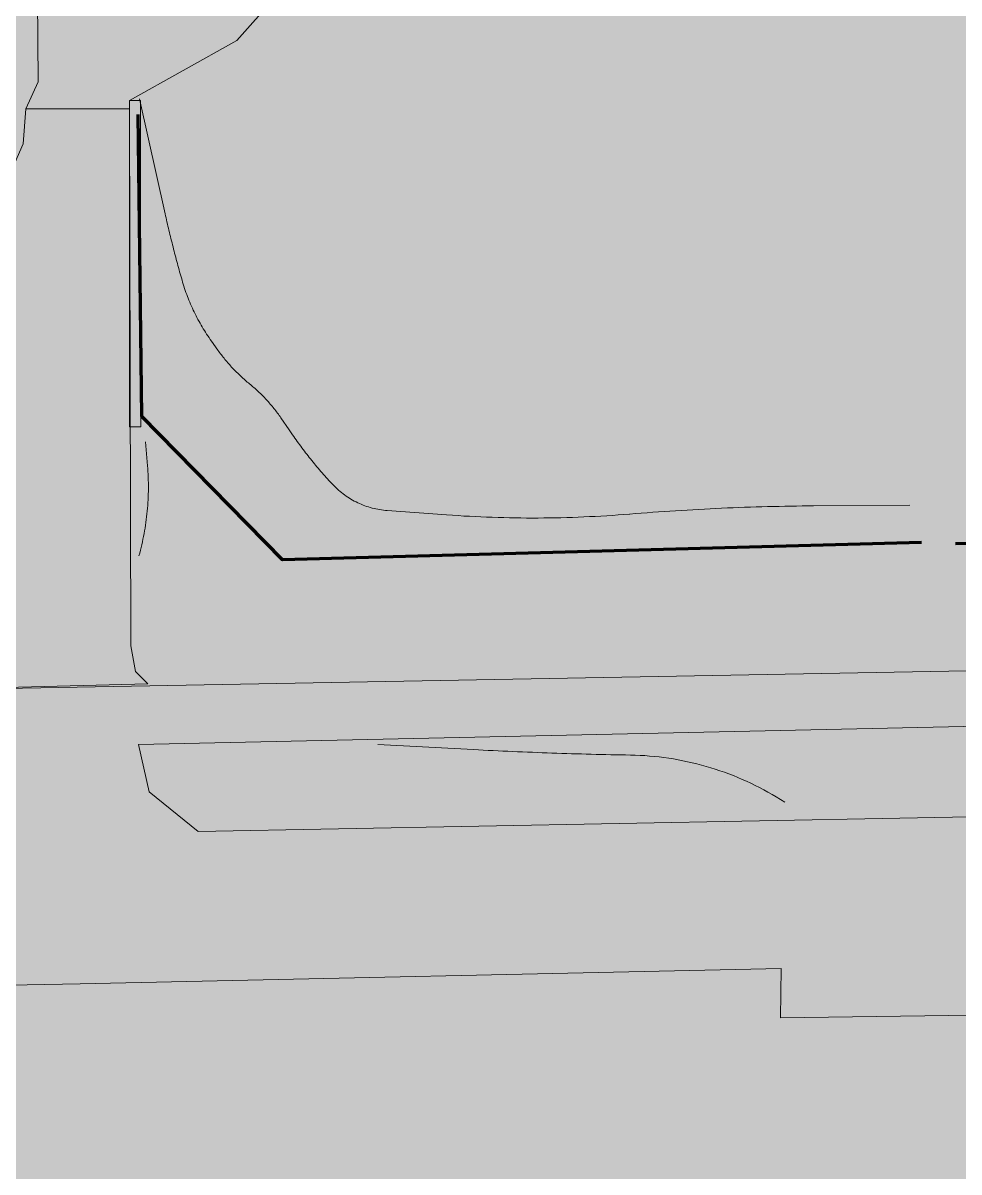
# Model space of a CAD drawing. Header units: metres. Extents: x 68582 to 69192, y 19191 to 19633.
# Drawn here: x 69062.8 to 69113.4, y 19289.9 to 19351.9 of the extents above; entities that cross this region are included whole.
import ezdxf

# ---------------------------------------------------------------- set-up
doc = ezdxf.new("R2010")
doc.units = ezdxf.units.M
doc.layers.get('0').update_dxf_attribs({"lineweight": 15})
doc.layers.add('None', color=7, linetype='Continuous', lineweight=5)

msp = doc.modelspace()

# ---------------------------------------------------------------- hatches: boundary and pattern name
at = {"true_color": 0xd1f0d1, "transparency": 33554687}
msp.add_hatch(color=254, dxfattribs=at).paths.add_polyline_path([(68588.122, 19191.443), (69192.296, 19191.443), (69192.296, 19628.232), (68588.122, 19628.232)], flags=0)
at = {"layer": 'None', "linetype": 'Continuous', "lineweight": 0, "true_color": 0xaaaaaa, "transparency": 33554687}
msp.add_hatch(color=253, dxfattribs=at).paths.add_polyline_path([(69068.61, 19330.12), (69068.6, 19347.75), (69069.2, 19347.75), (69069.21, 19330.12)], flags=0)

# ---------------------------------------------------------------- linework, layer by layer
at = {"layer": 'None', "color": 7, "linetype": 'Continuous', "lineweight": 5, "transparency": 33554687}
for p, q in [((69063.66, 19348.75), (69063.546, 19364.459)), ((69079.25, 19356.47), (69074.39, 19350.98)), ((69074.39, 19350.98), (69068.6, 19347.75)), ((69063, 19347.3), (69063.66, 19348.75)), ((69068.6, 19347.75), (69068.6, 19347.3)), ((69068.6, 19347.3), (69063, 19347.3))]:
    msp.add_line(p, q, dxfattribs=at)
at = {"layer": 'None', "color": 7, "linetype": 'Continuous', "lineweight": 70, "transparency": 33554687}
for points in [[(69124, 19418.54), (69127.85, 19327.64), (69125.8, 19324.08), (69113.22, 19323.8)], [(69111.37, 19323.88), (69076.86, 19322.95), (69069.27, 19330.69), (69069.07, 19347)]]:
    msp.add_lwpolyline(points, dxfattribs=at)
at = {"layer": 'None', "color": 7, "linetype": 'Continuous', "lineweight": 5, "transparency": 33554687}
msp.add_lwpolyline([(69068.61, 19330.12), (69068.6, 19347.75), (69069.2, 19347.75), (69069.21, 19330.12)], close=True, dxfattribs=at)
for points in [[(69110.74, 19325.9), (69105.551, 19325.859), (69105.241, 19325.856), (69104.93, 19325.853), (69104.619, 19325.848), (69104.308, 19325.844), (69103.998, 19325.838), (69103.687, 19325.831), (69103.376, 19325.824), (69103.066, 19325.817), (69102.755, 19325.808), (69102.444, 19325.799), (69102.134, 19325.789), (69101.823, 19325.778), (69101.515, 19325.767), (69101.204, 19325.755), (69100.893, 19325.742), (69100.583, 19325.728), (69100.272, 19325.714), (69099.962, 19325.699), (69099.652, 19325.683), (69099.341, 19325.667), (69099.031, 19325.65), (69098.721, 19325.632), (69098.41, 19325.614), (69098.1, 19325.594), (69097.79, 19325.574), (69097.48, 19325.554), (69097.172, 19325.532), (69096.862, 19325.51), (69096.552, 19325.488), (69096.242, 19325.464), (69095.932, 19325.44), (69095.625, 19325.415), (69095.607, 19325.413), (69095.3, 19325.389), (69094.991, 19325.366), (69094.683, 19325.345), (69094.374, 19325.325), (69094.066, 19325.306), (69093.758, 19325.289), (69093.449, 19325.274), (69093.14, 19325.26), (69092.832, 19325.247), (69092.523, 19325.236), (69092.214, 19325.227), (69091.905, 19325.218), (69091.596, 19325.212), (69091.288, 19325.207), (69090.979, 19325.203), (69090.67, 19325.201), (69090.361, 19325.2), (69090.052, 19325.201), (69089.743, 19325.204), (69089.434, 19325.208), (69089.125, 19325.213), (69088.815, 19325.22), (69088.506, 19325.228), (69088.198, 19325.238), (69087.889, 19325.249), (69087.58, 19325.262), (69087.271, 19325.276), (69086.963, 19325.292), (69086.654, 19325.309), (69086.346, 19325.328), (69086.038, 19325.348), (69085.73, 19325.37), (69082.526, 19325.603), (69082.422, 19325.612), (69082.319, 19325.623), (69082.216, 19325.637), (69082.114, 19325.653), (69082.012, 19325.671), (69081.91, 19325.692), (69081.809, 19325.715), (69081.708, 19325.74), (69081.608, 19325.768), (69081.509, 19325.797), (69081.41, 19325.83), (69081.312, 19325.864), (69081.215, 19325.901), (69081.119, 19325.94), (69081.024, 19325.981), (69080.93, 19326.025), (69080.837, 19326.07), (69080.744, 19326.118), (69080.653, 19326.168), (69080.564, 19326.22), (69080.475, 19326.274), (69080.388, 19326.33), (69080.302, 19326.388), (69080.217, 19326.448), (69080.134, 19326.51), (69080.052, 19326.574), (69079.972, 19326.64), (69079.893, 19326.707), (69079.816, 19326.777), (69079.741, 19326.848), (69079.667, 19326.921), (69079.595, 19326.995), (69079.518, 19327.076), (69079.444, 19327.156), (69079.371, 19327.235), (69079.298, 19327.316), (69079.225, 19327.396), (69079.152, 19327.477), (69079.08, 19327.558), (69079.009, 19327.64), (69078.937, 19327.722), (69078.866, 19327.804), (69078.796, 19327.887), (69078.726, 19327.969), (69078.656, 19328.053), (69078.587, 19328.136), (69078.518, 19328.22), (69078.449, 19328.304), (69078.381, 19328.389), (69078.314, 19328.474), (69078.246, 19328.559), (69078.18, 19328.644), (69078.113, 19328.73), (69078.047, 19328.816), (69077.981, 19328.903), (69077.916, 19328.99), (69077.851, 19329.077), (69077.787, 19329.164), (69077.723, 19329.252), (69077.659, 19329.34), (69077.596, 19329.428), (69077.533, 19329.517), (69077.471, 19329.606), (69077.412, 19329.692), (69077.23, 19329.955), (69076.775, 19330.615), (69076.731, 19330.678), (69076.686, 19330.741), (69076.64, 19330.805), (69076.594, 19330.867), (69076.547, 19330.93), (69076.499, 19330.992), (69076.451, 19331.054), (69076.403, 19331.115), (69076.354, 19331.176), (69076.304, 19331.236), (69076.254, 19331.296), (69076.203, 19331.355), (69076.152, 19331.414), (69076.101, 19331.473), (69076.048, 19331.531), (69075.996, 19331.589), (69075.942, 19331.646), (69075.889, 19331.703), (69075.834, 19331.759), (69075.78, 19331.815), (69075.724, 19331.87), (69075.669, 19331.925), (69075.612, 19331.979), (69075.556, 19332.033), (69075.499, 19332.086), (69075.441, 19332.139), (69075.383, 19332.191), (69075.324, 19332.243), (69075.265, 19332.294), (69075.206, 19332.345), (69075.146, 19332.395), (69075.085, 19332.445), (69075.024, 19332.495), (69074.964, 19332.545), (69074.904, 19332.596), (69074.845, 19332.647), (69074.787, 19332.699), (69074.728, 19332.751), (69074.671, 19332.803), (69074.613, 19332.857), (69074.556, 19332.91), (69074.5, 19332.964), (69074.444, 19333.019), (69074.388, 19333.074), (69074.333, 19333.129), (69074.278, 19333.185), (69074.224, 19333.241), (69074.17, 19333.298), (69074.117, 19333.355), (69074.064, 19333.413), (69074.012, 19333.471), (69073.96, 19333.53), (69073.909, 19333.589), (69073.858, 19333.648), (69073.808, 19333.708), (69073.758, 19333.768), (69073.708, 19333.829), (69073.659, 19333.89), (69073.611, 19333.951), (69073.563, 19334.013), (69073.516, 19334.075), (69073.469, 19334.138), (69073.423, 19334.201), (69073.378, 19334.263), (69073.03, 19334.75), (69073.027, 19334.754), (69072.96, 19334.849), (69072.895, 19334.943), (69072.831, 19335.038), (69072.768, 19335.134), (69072.706, 19335.23), (69072.644, 19335.327), (69072.584, 19335.425), (69072.525, 19335.523), (69072.467, 19335.622), (69072.411, 19335.721), (69072.355, 19335.821), (69072.3, 19335.922), (69072.246, 19336.023), (69072.194, 19336.125), (69072.142, 19336.228), (69072.092, 19336.331), (69072.043, 19336.434), (69071.995, 19336.538), (69071.947, 19336.643), (69071.902, 19336.748), (69071.857, 19336.853), (69071.813, 19336.959), (69071.771, 19337.066), (69071.729, 19337.172), (69071.689, 19337.28), (69071.65, 19337.387), (69071.612, 19337.496), (69071.575, 19337.604), (69071.539, 19337.713), (69071.505, 19337.822), (69071.472, 19337.932), (69071.44, 19338.04), (69071.404, 19338.164), (69071.373, 19338.275), (69071.342, 19338.386), (69071.31, 19338.499), (69071.279, 19338.61), (69071.249, 19338.721), (69071.218, 19338.833), (69071.188, 19338.944), (69071.158, 19339.056), (69071.128, 19339.168), (69071.098, 19339.28), (69071.069, 19339.391), (69071.04, 19339.503), (69071.01, 19339.616), (69070.982, 19339.728), (69070.953, 19339.84), (69070.925, 19339.952), (69070.897, 19340.064), (69070.868, 19340.177), (69070.841, 19340.289), (69070.813, 19340.401), (69070.786, 19340.513), (69070.759, 19340.625), (69070.731, 19340.739), (69070.705, 19340.851), (69070.678, 19340.963), (69070.652, 19341.076), (69070.626, 19341.188), (69070.6, 19341.302), (69070.574, 19341.414), (69070.548, 19341.527), (69070.526, 19341.627), (69069.14, 19347.83)], [(69062.28, 19344.09), (69062.86, 19345.4), (69063, 19347.3), (69068.6, 19347.3), (69068.67, 19318.29), (69068.92, 19316.92), (69069.59, 19316.25), (69061.91, 19316.05)], [(69069.47, 19329.31), (69069.576, 19328.024), (69069.588, 19327.868), (69069.598, 19327.714), (69069.607, 19327.561), (69069.613, 19327.408), (69069.618, 19327.254), (69069.621, 19327.101), (69069.623, 19326.947), (69069.623, 19326.8), (69069.621, 19326.647), (69069.617, 19326.493), (69069.612, 19326.34), (69069.605, 19326.187), (69069.596, 19326.033), (69069.586, 19325.88), (69069.574, 19325.727), (69069.56, 19325.574), (69069.545, 19325.421), (69069.528, 19325.269), (69069.509, 19325.117), (69069.488, 19324.964), (69069.466, 19324.813), (69069.442, 19324.661), (69069.416, 19324.509), (69069.389, 19324.358), (69069.36, 19324.208), (69069.33, 19324.057), (69069.297, 19323.907), (69069.263, 19323.758), (69069.228, 19323.608), (69069.19, 19323.459), (69069.152, 19323.311), (69069.11, 19323.16)], [(68962.1, 19291.869), (68997.935, 19298.098), (69025.935, 19299.288), (69065.935, 19300.038), (69103.795, 19300.868), (69103.765, 19298.208), (69118.039, 19298.401), (69117.796, 19309.133), (69072.305, 19308.268), (69069.665, 19310.408), (69069.085, 19312.968), (69117.795, 19314.028), (69117.755, 19317.028), (69061.845, 19315.998), (69039.835, 19315.288), (69013.335, 19314.398), (68995.545, 19313.378), (68971.415, 19310.308)], [(69082.01, 19312.97), (69087.186, 19312.695), (69087.447, 19312.681), (69087.712, 19312.668), (69087.977, 19312.654), (69088.242, 19312.641), (69088.507, 19312.628), (69088.772, 19312.616), (69089.037, 19312.604), (69089.302, 19312.592), (69089.564, 19312.581), (69089.829, 19312.57), (69090.094, 19312.559), (69090.359, 19312.548), (69090.624, 19312.538), (69090.889, 19312.528), (69091.154, 19312.518), (69091.419, 19312.509), (69091.685, 19312.5), (69091.95, 19312.491), (69092.215, 19312.482), (69092.48, 19312.474), (69092.742, 19312.466), (69093.007, 19312.459), (69093.272, 19312.452), (69093.538, 19312.445), (69093.803, 19312.438), (69094.068, 19312.432), (69094.333, 19312.426), (69094.599, 19312.42), (69094.864, 19312.414), (69095.129, 19312.409), (69095.394, 19312.404), (69095.66, 19312.4), (69095.919, 19312.394), (69096.178, 19312.383), (69096.436, 19312.368), (69096.694, 19312.349), (69096.952, 19312.325), (69097.21, 19312.298), (69097.467, 19312.266), (69097.723, 19312.23), (69097.979, 19312.189), (69098.234, 19312.145), (69098.488, 19312.096), (69098.741, 19312.043), (69098.994, 19311.986), (69099.246, 19311.925), (69099.496, 19311.859), (69099.746, 19311.79), (69099.994, 19311.716), (69100.241, 19311.639), (69100.486, 19311.557), (69100.731, 19311.471), (69100.974, 19311.382), (69101.215, 19311.288), (69101.455, 19311.19), (69101.693, 19311.089), (69101.929, 19310.983), (69102.164, 19310.874), (69102.397, 19310.76), (69102.628, 19310.643), (69102.857, 19310.522), (69103.084, 19310.398), (69103.308, 19310.269), (69103.53, 19310.138), (69103.99, 19309.86)]]:
    msp.add_lwpolyline(points, dxfattribs=at)

doc.saveas('drawing.dxf')
